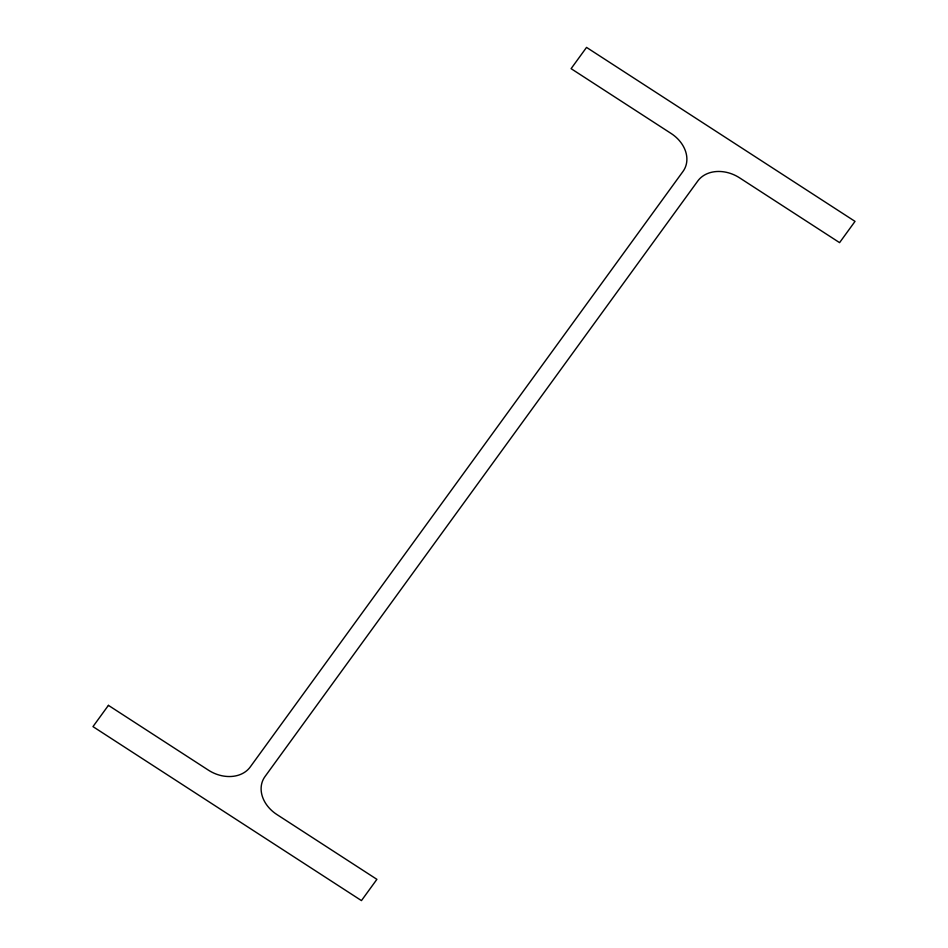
<?xml version="1.0" encoding="UTF-8"?>
<svg xmlns="http://www.w3.org/2000/svg" width="948" height="948" viewBox="0 0 948 948"><rect width="100%" height="100%" fill="white"/><g stroke="black" fill="none" stroke-linecap="round" stroke-linejoin="round"><path stroke-width="1.42" d="M108.416 705.359L92.975 726.618L361.461 900.6L376.901 879.341L276.875 814.522A32.042 25.323 27.8 0 1 264.99 776.578L697.787 180.997A32.042 25.323 27.8 0 1 739.547 177.821L839.584 242.641L855.025 221.382L586.539 47.4L571.099 68.659L671.125 133.478A32.042 25.323 27.8 0 1 683.01 171.422L250.213 767.003A32.042 25.323 27.8 0 1 208.453 770.179L108.416 705.359"/></g></svg>
